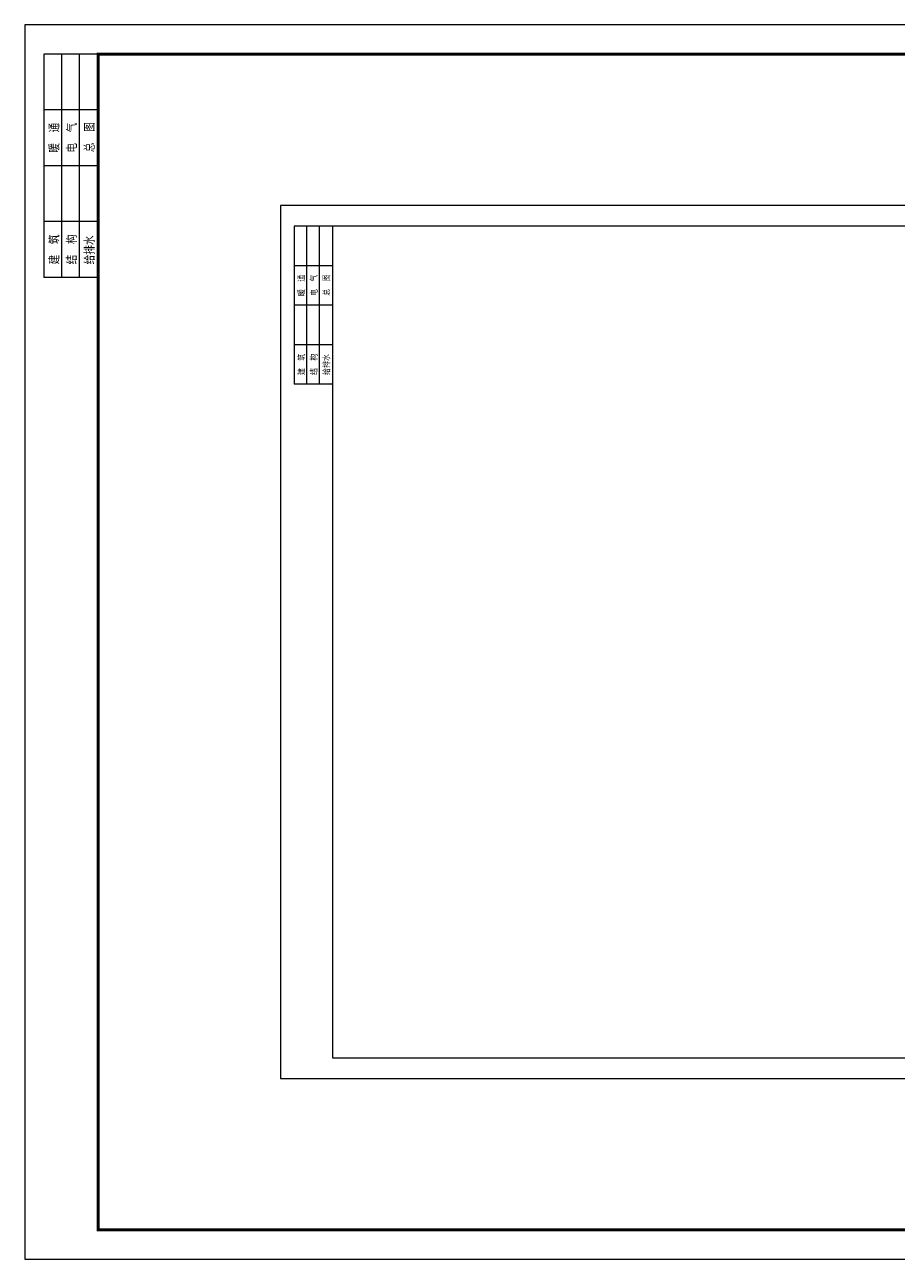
# Model space of a CAD drawing. Header units: millimetres. Extents: x -297 to 297, y -210 to 210.
# Drawn here: x -297 to 0, y -210 to 210 of the extents above; entities that cross this region are included whole.
import ezdxf

# ---------------------------------------------------------------- set-up
doc = ezdxf.new("R2010")
doc.units = ezdxf.units.MM
doc.layers.add('W-图框', color=251, linetype='Continuous')
doc.styles.add('-黑体', font='simhei.ttf', dxfattribs={"width": 0.8})

# ---------------------------------------------------------------- blocks, each defined once
blk = doc.blocks.new('sdfsdfsfs')
at = {"layer": 'W-图框', "color": 134}
for p, q in [((210, 148.48), (-210, 148.48)), ((-210, 148.48), (-210, -148.48)), ((-205.4, 141.41), (-205.4, 87.68)), ((-192.32, 141.41), (-205.4, 141.41)), ((-201.16, 141.41), (-201.16, 87.68)), ((-201.16, 141.41), (-201.16, 87.68)), ((-196.92, 141.41), (-196.92, 87.68)), ((202.93, 141.41), (-192.32, 141.41)), ((-192.32, 141.41), (-192.32, -141.41)), ((-192.32, 141.41), (-192.32, 87.68)), ((-192.32, 127.98), (-205.4, 127.98)), ((-192.32, 114.55), (-205.4, 114.55)), ((-192.32, 101.11), (-205.4, 101.11)), ((-192.32, 87.68), (-205.4, 87.68)), ((-192.32, -141.41), (202.93, -141.41)), ((-210, -148.48), (210, -148.48))]:
    blk.add_line(p, q, dxfattribs=at)
at = {"layer": 'W-图框', "color": 134, "style": '-黑体', "width": 0.8}
for s, height, p in [('通', 2.12, (-201.87, 122.57)), ('气', 2.12, (-197.63, 122.6)), ('图', 2.12, (-193.38, 122.72)), ('暖', 2.12, (-201.87, 117.68)), ('电', 2.12, (-197.63, 117.72)), ('总', 2.12, (-193.38, 117.83)), ('筑', 2.12, (-201.87, 95.7)), ('构', 2.12, (-197.63, 95.72)), ('给排水', 2.124, (-193.38, 90.83)), ('建', 2.12, (-201.87, 90.81)), ('结', 2.12, (-197.63, 90.83))]:
    blk.add_text(s, height=height, rotation=90, dxfattribs=at).set_placement(p)
blk = doc.blocks.new('A3')
at = {"layer": 'W-图框', "color": 3}
blk.add_blockref('sdfsdfsfs', (0, 0), dxfattribs=at)
blk = doc.blocks.new('YQ1227090052')
at = {"layer": 'W-图框', "color": 134}
for p, q in [((-290.5, 200), (-290.5, 124)), ((-272, 200), (-290.5, 200)), ((-284.5, 200), (-284.5, 124)), ((-284.5, 200), (-284.5, 124)), ((-278.5, 200), (-278.5, 124)), ((-272, 200), (-272, 124)), ((-272, 181), (-290.5, 181)), ((-272, 162), (-290.5, 162)), ((-272, 143), (-290.5, 143)), ((-272, 124), (-290.5, 124))]:
    blk.add_line(p, q, dxfattribs=at)
blk.add_lwpolyline([(-297, -210), (297, -210), (297, 210), (-297, 210)], close=True, dxfattribs=at)
at = {"layer": 'W-图框', "color": 134, "const_width": 1}
blk.add_lwpolyline([(-272, -200), (287, -200), (287, 200), (-272, 200)], close=True, dxfattribs=at)
at = {"layer": 'W-图框', "color": 134, "style": '-黑体', "width": 0.8}
for s, height, p in [('通', 3, (-285.5, 173.35)), ('气', 3, (-279.5, 173.4)), ('图', 3, (-273.5, 173.56)), ('暖', 3, (-285.5, 166.44)), ('电', 3, (-279.5, 166.48)), ('总', 3, (-273.5, 166.65)), ('筑', 3, (-285.5, 135.35)), ('构', 3, (-279.5, 135.38)), ('给排水', 3.004, (-273.5, 128.46)), ('建', 3, (-285.5, 128.44)), ('结', 3, (-279.5, 128.46))]:
    blk.add_text(s, height=height, rotation=90, dxfattribs=at).set_placement(p)
blk = doc.blocks.new('A2')
at = {"layer": 'W-图框', "color": 3}
blk.add_blockref('YQ1227090052', (0, 0), dxfattribs=at)

msp = doc.modelspace()

# ---------------------------------------------------------------- block references
at = {"layer": 'W-图框', "color": 3}
for name in ['A2', 'A3']:
    msp.add_blockref(name, (0, 0), dxfattribs=at)

doc.saveas('drawing.dxf')
